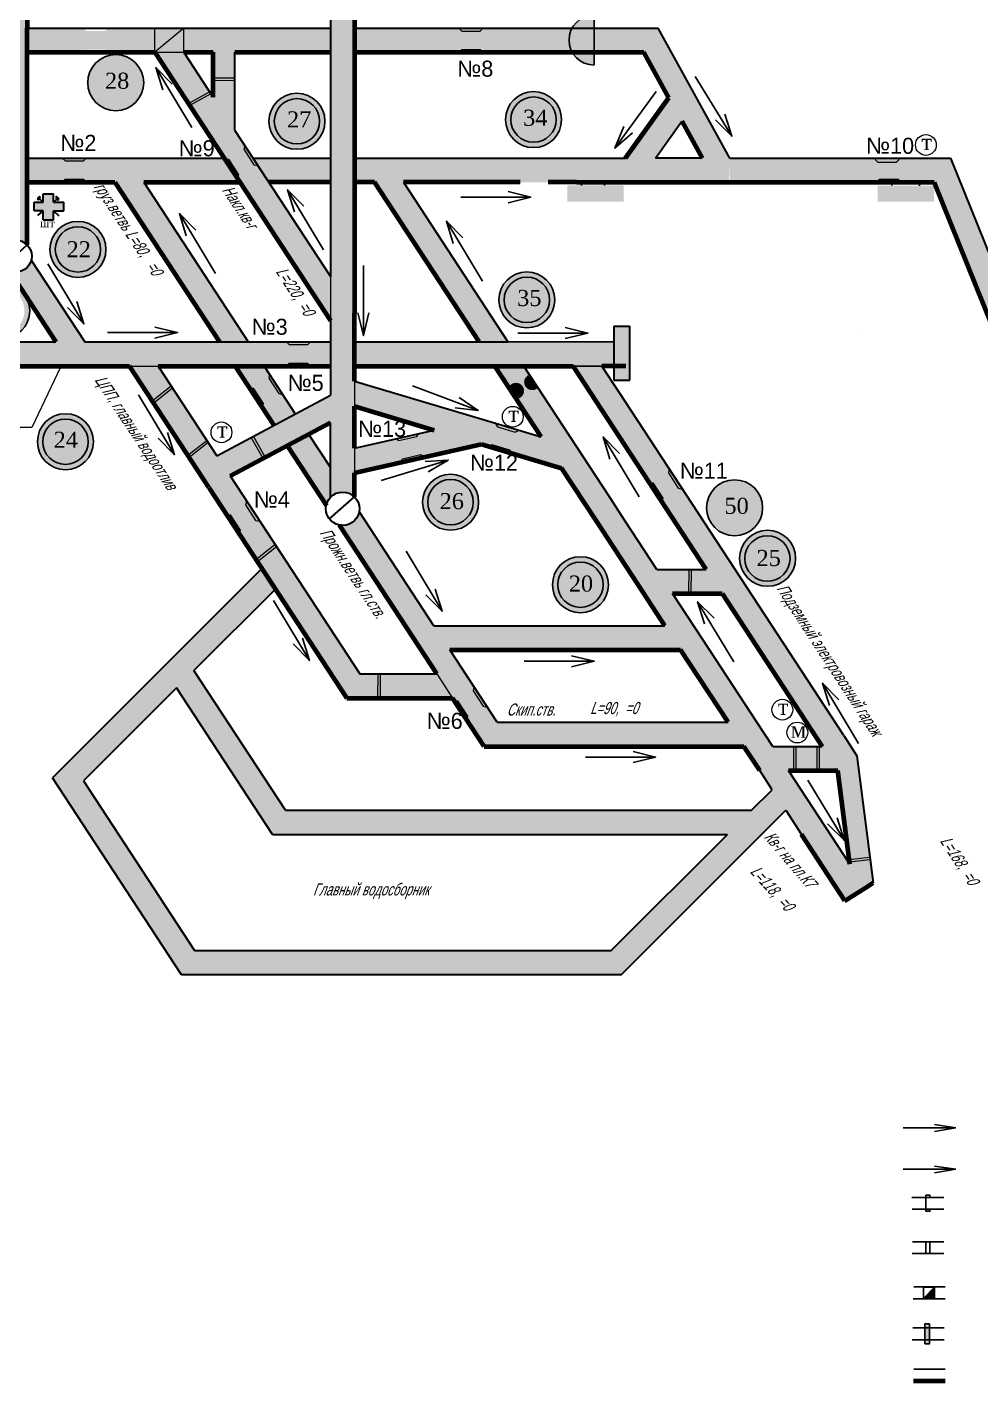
# Model space of a CAD drawing. Extents: x -416 to 179, y -69 to 259.
# Drawn here: x -323.2 to -204.7, y -61.6 to 106.6 of the extents above; entities that cross this region are included whole.
import ezdxf

# ---------------------------------------------------------------- set-up
doc = ezdxf.new("R2010")
doc.units = 0
doc.header["$MEASUREMENT"] = 0
for name, color, linetype in [('0 VIEW0', 7, 'Continuous'), ('Вент. шлюзы', 7, 'Continuous'), ('Замерные станции', 7, 'Continuous'), ('Направление струи', 7, 'Continuous'), ('Позиции краска', 7, 'Continuous'), ('Позиции ПЛА', 7, 'Continuous'), ('Сланцевые заслоны', 7, 'Continuous'), ('Условные обозначения', 7, 'Continuous')]:
    doc.layers.add(name, color=color, linetype=linetype)
doc.styles.add('ESKD', font='Eskdwin')
doc.styles.add('K5_TEXTSTYLE', font='win_eskd.shx', dxfattribs={"width": 0.7, "oblique": 15, "bigfont": 'b_eskd.shx'})

# ---------------------------------------------------------------- blocks, each defined once
blk = doc.blocks.new('заслон')
at = {"layer": 'Сланцевые заслоны'}
blk.add_hatch(color=256, dxfattribs=at).paths.add_polyline_path([(-1.5, 0), (2.71, 0, 1)])
blk.add_line((-1.5, 0), (2.71, 0), dxfattribs=at)
blk.add_arc((0.6, 0), 2.11, 0, 180, dxfattribs=at)
blk = doc.blocks.new('прямоугольник')
blk.add_lwpolyline([(-0.63, 0), (-0.63, -0.59), (1.83, -0.59), (1.83, 0)], close=True)

msp = doc.modelspace()

# ---------------------------------------------------------------- hatches: boundary and pattern name
at = {"layer": '0 VIEW0', "lineweight": 30}
h = msp.add_hatch(color=256, dxfattribs=at)
h.paths.add_polyline_path([(-319.32, 85.09), (-319.2, 85.2), (-319.53, 85.53), (-319.66, 85.42), (-319.48, 85.24)])
h.paths.add_polyline_path([(-321.54, 85.43), (-321.64, 85.52), (-321.94, 85.22), (-321.84, 85.13), (-321.7, 85.27)])
at = {"layer": 'Вент. шлюзы', "linetype": 'Continuous', "lineweight": 0}
h = msp.add_hatch(color=4, dxfattribs=at)
h.paths.add_polyline_path([(-292.35, 36.75), (-294.03, 39.32), (-320.04, 13.31), (-304.01, -11.17), (-249.37, -11.17), (-228.94, 9.26), (-230.62, 11.82), (-233.18, 9.26), (-291.09, 9.26), (-302.47, 26.64)])
h.paths.add_polyline_path([(-304.63, 24.47), (-292.71, 6.26), (-236.18, 6.26), (-250.61, -8.17), (-302.39, -8.17), (-316.19, 12.92)], flags=16)
h.paths.add_polyline_path([(-304.35, -1.84), (-249.05, -2.44), (-247.27, 2.46), (-302.57, 3.06)], flags=8)
h = msp.add_hatch(color=5, dxfattribs=at)
h.paths.add_polyline_path([(-302.47, 26.64), (-292.35, 36.75), (-294.03, 39.32), (-320.04, 13.31), (-304.01, -11.17), (-249.37, -11.17), (-228.94, 9.26), (-230.62, 11.82), (-233.18, 9.26), (-291.09, 9.26)])
h.paths.add_polyline_path([(-304.63, 24.47), (-292.71, 6.26), (-236.18, 6.26), (-250.61, -8.17), (-302.39, -8.17), (-316.19, 12.92)], flags=16)
h.paths.add_polyline_path([(-304.35, -1.84), (-249.05, -2.44), (-247.27, 2.46), (-302.57, 3.06)], flags=8)
h = msp.add_hatch(color=150, dxfattribs=at)
h.paths.add_polyline_path([(-292.35, 36.75), (-294.03, 39.32), (-320.04, 13.31), (-304.01, -11.17), (-249.37, -11.17), (-228.94, 9.26), (-230.62, 11.82), (-233.18, 9.26), (-291.09, 9.26), (-302.47, 26.64)])
h.paths.add_polyline_path([(-304.63, 24.47), (-292.71, 6.26), (-236.18, 6.26), (-250.61, -8.17), (-302.39, -8.17), (-316.19, 12.92)], flags=16)
h.paths.add_polyline_path([(-304.35, -1.84), (-249.05, -2.44), (-247.27, 2.46), (-302.57, 3.06)], flags=8)
at = {"layer": 'Замерные станции', "linetype": 'Continuous', "lineweight": 0}
for color, points in [(2, [(-299.62, 106.44), (-313.16, 106.44), (-313.5, 106.09), (-315.8, 106.09), (-316.16, 106.44), (-323.2, 106.44), (-323.2, 103.44), (-316.16, 103.44), (-315.8, 103.79), (-313.51, 103.79), (-313.16, 103.44), (-307.32, 103.44), (-303.73, 103.44), (-299.55, 103.44)]), (256, [(-303.73, 106.44), (-307.32, 103.44), (-303.73, 103.44)]), (7, [(-303.73, 106.44), (-307.32, 103.44), (-303.73, 103.44)]), (4, [(-285.51, 106.44), (-300.11, 106.44), (-300.08, 103.44), (-289.79, 103.44), (-285.51, 103.44)]), (4, [(-255.49, 106.44), (-282.51, 106.44), (-282.51, 103.44), (-255.45, 103.44, -0.257565)]), (4, [(-244.79, 106.44), (-252.75, 106.44), (-252.75, 103.44), (-246.56, 103.44), (-243.44, 97.78), (-248.83, 90.3), (-245.13, 90.3), (-241.83, 94.88), (-239.31, 90.3), (-235.88, 90.3)]), (150, [(-312.29, 90.3), (-315.84, 90.3), (-316.18, 89.96), (-318.48, 89.96), (-318.84, 90.3), (-323.2, 90.3), (-323.2, 87.3), (-318.84, 87.3), (-318.48, 87.66), (-316.19, 87.66), (-315.84, 87.3), (-312.29, 87.3)]), (150, [(-315.84, 90.3), (-318.84, 90.3), (-318.48, 89.96), (-316.18, 89.96)]), (30, [(-298.72, 90.3), (-312.29, 90.3), (-312.29, 87.3), (-308.71, 87.3), (-296.76, 87.3)]), (30, [(-229.61, 90.3), (-235.88, 90.3), (-239.31, 90.3), (-245.13, 90.3), (-248.83, 90.3), (-253.3, 90.3), (-278.4, 90.3), (-282.51, 90.3), (-282.51, 87.3), (-280.02, 87.3), (-276.44, 87.3), (-254.93, 87.3), (-251.34, 87.3), (-235.99, 87.3), (-235.88, 90.3)]), (150, [(-316.19, 87.66), (-318.48, 87.66), (-318.84, 87.3), (-315.84, 87.3)]), (1, [(-318.65, 84.84), (-319.92, 84.84), (-319.92, 85.87), (-321.2, 85.87), (-321.2, 84.84), (-322.31, 84.84), (-322.31, 83.75), (-321.2, 83.75), (-321.2, 82.61), (-319.92, 82.61), (-319.92, 83.75), (-318.65, 83.75)]), (30, [(-234.03, 40.54, 1), (-228.39, 40.54, 1)])]:
    msp.add_hatch(color=color, dxfattribs=at).paths.add_polyline_path(points)
h = msp.add_hatch(color=6, dxfattribs=at)
edge = h.paths.add_edge_path()
edge.add_line((-208.45, 90.3), (-235.88, 90.3))
edge.add_line((-235.88, 90.3), (-235.91, 87.3))
edge.add_line((-235.91, 87.3), (-235.91, 87.32))
edge.add_line((-235.91, 87.32), (-210.47, 87.3))
edge.add_line((-210.47, 87.3), (-210.47, 87.3))
edge.add_line((-210.47, 87.3), (-199.93, 61.07))
edge.add_line((-199.93, 61.07), (-198.47, 57.42))
edge.add_arc((-196.04, 55.48), 3.11, 83.6681, 141.4408, ccw=False)
edge.add_line((-195.69, 58.57), (-196.7, 61.07))
edge.add_line((-196.7, 61.07), (-208.45, 90.3))
at = {"layer": 'Замерные станции', "linetype": 'Continuous'}
for color, points in [(6, [(-322.69, 77.62, -0.456097), (-325.39, 76.27), (-319.62, 67.46), (-316.04, 67.46)]), (6, [(-310.49, 67.46), (-316.04, 67.46), (-319.62, 67.46), (-327.99, 67.46), (-331.58, 67.46), (-332.77, 67.46), (-332.77, 64.46), (-329.61, 64.46), (-310.49, 64.46)]), (180, [(-285.51, 67.46), (-287.98, 67.46), (-288.33, 67.12), (-290.62, 67.12), (-290.98, 67.46), (-299.31, 67.46), (-310.49, 67.46), (-310.49, 64.46), (-306.9, 64.46), (-290.98, 64.46), (-290.63, 64.81), (-288.34, 64.81), (-287.98, 64.46), (-285.51, 64.46)]), (180, [(-287.98, 67.46), (-290.98, 67.46), (-290.62, 67.12), (-288.33, 67.12)]), (180, [(-250.3, 67.46), (-282.51, 67.46), (-282.51, 64.46), (-250.3, 64.46)]), (180, [(-288.34, 64.81), (-290.63, 64.81), (-290.98, 64.46), (-287.98, 64.46)]), (2, [(-262.31, 63.36), (-262.94, 64.46), (-265.07, 64.46), (-263.35, 61.83, -0.323019), (-262.31, 62.37)]), (2, [(-261.49, 64.46), (-262.94, 64.46), (-262.31, 63.36), (-261.32, 62.94, -0.181798), (-260.79, 63.4)]), (2, [(-262.45, 62.38, 0.284708), (-263.35, 61.83), (-263.06, 61.38), (-262.45, 61.38)]), (2, [(-262.45, 62.38), (-262.45, 61.38), (-261.45, 61.38, 0.414214)]), (2, [(-260.44, 62.86), (-260.79, 63.4, 0.311371), (-261.44, 62.47), (-260.44, 62.47)]), (2, [(-260.44, 62.47), (-261.44, 62.47, 0.414214), (-260.44, 61.47)]), (2, [(-260.44, 62.86), (-260.44, 62.47), (-260.18, 62.47)]), (2, [(-260.18, 62.47), (-260.44, 62.47), (-260.44, 61.47, 0.201606), (-259.72, 61.77)]), (2, [(-262.45, 61.38), (-263.06, 61.38), (-262.45, 60.46)]), (2, [(-261.45, 61.38), (-262.45, 61.38), (-262.45, 60.46), (-262.4, 60.38, 0.399744)]), (2, [(-267.67, 24.61), (-267.77, 24.12), (-266.53, 22.19), (-266.02, 22.08)]), (2, [(-269.71, 22.88), (-270.19, 22.98), (-268.56, 20.49), (-268.47, 20.95)])]:
    msp.add_hatch(color=color, dxfattribs=at).paths.add_polyline_path(points)
at = {"layer": 'Замерные станции', "linetype": 'Continuous', "lineweight": 0}
h = msp.add_hatch(color=30, dxfattribs=at)
h.paths.add_polyline_path([(-249.59, 61.13), (-251.77, 64.46), (-252.34, 64.46), (-255.34, 64.46), (-238.8, 39.2), (-244.95, 39.2), (-242.99, 36.2), (-236.84, 36.2), (-224.4, 17.2), (-230.55, 17.2), (-234.14, 17.2), (-232.17, 14.2), (-230.62, 11.82), (-233.18, 9.26), (-291.09, 9.26), (-302.47, 26.64), (-292.35, 36.75), (-294.03, 39.32), (-320.04, 13.31), (-304.01, -11.17), (-249.37, -11.17), (-228.94, 9.26), (-226.98, 6.26), (-221.57, -1.99), (-219.04, -0.39), (-218.06, 0.23), (-220.08, 16.04), (-221.72, 18.55)])
h.paths.add_polyline_path([(-228.59, 14.2), (-222.44, 14.2), (-220.97, 2.55)], flags=16)
h.paths.add_polyline_path([(-236.18, 6.26), (-250.61, -8.17), (-302.39, -8.17), (-316.19, 12.92), (-304.63, 24.47), (-292.71, 6.26)], flags=16)
h.paths.add_polyline_path([(-304.35, -1.84), (-249.05, -2.44), (-247.27, 2.46), (-302.57, 3.06)], flags=8)
at = {"layer": 'Замерные станции', "linetype": 'Continuous'}
h = msp.add_hatch(color=2, dxfattribs=at)
h.paths.add_polyline_path([(-281.93, 46.39, -0.427068), (-284.4, 44.7), (-272.3, 26.2), (-270.33, 23.2), (-270.19, 22.98), (-269.71, 22.88), (-268.47, 20.95), (-268.56, 20.49), (-266.41, 17.2), (-234.14, 17.2), (-230.55, 17.2), (-232.51, 20.2), (-238.4, 29.2), (-242.99, 36.2), (-244.95, 39.2), (-248.88, 45.2), (-250.84, 48.2), (-259.72, 61.77, -0.671931), (-261.44, 62.47, -0.122632), (-261.32, 62.94), (-262.31, 63.36), (-262.31, 62.37, -0.373698), (-261.45, 61.38, -0.399744), (-262.4, 60.38), (-259.33, 55.68), (-256.78, 51.79), (-252.46, 45.2), (-246.57, 36.2), (-243.95, 32.2), (-272.64, 32.2)])
h.paths.add_polyline_path([(-270.67, 29.2), (-241.99, 29.2), (-236.1, 20.2), (-264.78, 20.2), (-266.02, 22.08), (-266.53, 22.19), (-267.77, 24.12), (-267.67, 24.61)], flags=16)
h.paths.add_polyline_path([(-253.96, 20.65), (-244.52, 20.33), (-243.54, 23.01), (-252.99, 23.33)], flags=8)
h.paths.add_polyline_path([(-263.94, 20.8), (-253.96, 20.55), (-253.2, 22.65), (-263.18, 22.9)], flags=8)
at = {"layer": 'Замерные станции', "linetype": 'Continuous', "lineweight": 0}
h = msp.add_hatch(color=1, dxfattribs=at)
h.paths.add_polyline_path([(-234.66, 40.57, 1), (-227.71, 40.57, 1)])
h.paths.add_polyline_path([(-228.39, 40.54, -1), (-234.03, 40.54, -1)], flags=16)
h.paths.add_polyline_path([(-233.12, 38.47), (-229.17, 38.47), (-229.17, 42.74), (-233.12, 42.74)], flags=8)
at = {"layer": 'Позиции краска', "linetype": 'Continuous', "lineweight": 0}
for color, points in [(33, [(-323.2, 183.09), (-326.2, 183.09), (-326.2, 169.66), (-326.2, 166.43), (-326.2, 106.44), (-326.2, 79.35, -0.452556), (-323.2, 79.52), (-323.2, 106.44)]), (210, [(-282.51, 183.09), (-285.51, 183.09), (-285.51, 75.6), (-285.51, 70.12), (-285.51, 60.86), (-285.51, 57.46), (-285.51, 48.13, -0.427093), (-282.51, 48.2), (-282.51, 51.19), (-282.51, 54.27), (-282.51, 59.46), (-282.51, 62.59), (-282.51, 71.01)]), (3, [(-315.66, 99.67, 1), (-308.7, 99.67, 1)]), (3, [(-297.39, 103.44), (-300.08, 103.44), (-300.09, 97.88), (-303.73, 103.44), (-307.32, 103.44), (-285.51, 70.12), (-285.51, 75.6), (-297.39, 93.74)]), (3, [(-292.49, 94.87, 1), (-286.84, 94.87, 1)]), (30, [(-263.1, 95.08, 1), (-257.45, 95.08, 1)]), (30, [(-285.51, 90.3), (-295.13, 90.3), (-293.17, 87.3), (-285.51, 87.3)]), (30, [(-254.93, 90.3), (-278.4, 90.3), (-282.51, 90.3), (-282.51, 87.3), (-280.02, 87.3), (-276.44, 87.3), (-254.93, 87.3)]), (140, [(-308.71, 87.3), (-312.29, 87.3), (-299.31, 67.46), (-295.72, 67.46)]), (2, [(-276.44, 87.3), (-280.02, 87.3), (-267.04, 67.46), (-263.45, 67.46)]), (3, [(-249.08, 86.9), (-256.08, 86.9), (-256.08, 84.9), (-249.08, 84.9)]), (42, [(-210.5, 86.88), (-217.5, 86.88), (-217.5, 84.88), (-210.5, 84.88)]), (140, [(-319.71, 78.95, 1), (-314.06, 78.95, 1)]), (180, [(-263.92, 72.68, 1), (-258.27, 72.68, 1)]), (3, [(-248.3, 69.42), (-250.3, 69.42), (-250.3, 62.7), (-248.3, 62.7)]), (30, [(-297.97, 50.8), (-285.51, 57.46), (-285.51, 60.86), (-299.61, 53.32), (-306.9, 64.46), (-310.49, 64.46), (-300.62, 49.39), (-283.48, 23.2), (-270.33, 23.2), (-272.3, 26.2), (-281.86, 26.2)]), (140, [(-293.76, 64.46), (-297.34, 64.46), (-292.53, 57.11), (-289.87, 58.53)]), (3, [(-266.64, 57.86), (-282.51, 62.59), (-282.51, 59.46), (-272.61, 56.51), (-282.51, 54.27), (-282.51, 51.19), (-266.74, 54.76), (-256.78, 51.79), (-259.33, 55.68)]), (30, [(-315.6, 55.06, 1), (-321.25, 55.06, 1)]), (140, [(-285.51, 51.86), (-288.22, 56.01), (-290.88, 54.59), (-286.01, 47.15, -0.135236), (-285.51, 48.13)]), (3, [(-267.75, 47.54, 1), (-273.4, 47.54, 1)]), (30, [(-238.76, 46.85, 1), (-231.81, 46.85, 1)]), (2, [(-257.27, 37.29, 1), (-251.62, 37.29, 1)])]:
    msp.add_hatch(color=color, dxfattribs=at).paths.add_polyline_path(points)
h = msp.add_hatch(color=1, dxfattribs=at)
h.paths.add_polyline_path([(-293.14, 94.87, 1), (-286.19, 94.87, 1)])
h.paths.add_polyline_path([(-286.84, 94.87, -1), (-292.49, 94.87, -1)], flags=16)
h.paths.add_polyline_path([(-291.05, 92.97), (-287.09, 92.97), (-287.09, 97.25), (-291.05, 97.25)], flags=8)
h = msp.add_hatch(color=1, dxfattribs=at)
h.paths.add_polyline_path([(-263.75, 95.08, 1), (-256.8, 95.08, 1)])
h.paths.add_polyline_path([(-257.45, 95.08, -1), (-263.1, 95.08, -1)], flags=16)
h.paths.add_polyline_path([(-261.71, 93.18), (-257.76, 93.18), (-257.76, 97.45), (-261.71, 97.45)], flags=8)
h = msp.add_hatch(color=1, dxfattribs=at)
h.paths.add_polyline_path([(-320.36, 78.95, 1), (-313.41, 78.95, 1)])
h.paths.add_polyline_path([(-314.06, 78.95, -1), (-319.71, 78.95, -1)], flags=16)
h.paths.add_polyline_path([(-318.26, 77.05), (-314.31, 77.05), (-314.31, 81.32), (-318.26, 81.32)], flags=8)
h = msp.add_hatch(color=1, dxfattribs=at)
h.paths.add_polyline_path([(-264.57, 72.68, 1), (-257.62, 72.68, 1)])
h.paths.add_polyline_path([(-258.27, 72.68, -1), (-263.92, 72.68, -1)], flags=16)
h.paths.add_polyline_path([(-262.53, 70.78), (-258.58, 70.78), (-258.58, 75.05), (-262.53, 75.05)], flags=8)
h = msp.add_hatch(color=1, dxfattribs=at)
h.paths.add_polyline_path([(-329.82, 71.33, 1), (-322.86, 71.33, 1)])
h.paths.add_polyline_path([(-323.52, 71.33, -1), (-329.16, 71.33, -1)], flags=16)
h.paths.add_polyline_path([(-327.78, 69.43), (-323.82, 69.43), (-323.82, 73.7), (-327.78, 73.7)], flags=8)
h = msp.add_hatch(color=1, dxfattribs=at)
h.paths.add_polyline_path([(-314.95, 55.06, 1), (-321.9, 55.06, 1)])
h.paths.add_polyline_path([(-321.25, 55.06, -1), (-315.6, 55.06, -1)], flags=16)
h.paths.add_polyline_path([(-319.81, 53.16), (-315.85, 53.16), (-315.85, 57.43), (-319.81, 57.43)], flags=8)
h = msp.add_hatch(color=1, dxfattribs=at)
h.paths.add_polyline_path([(-274.05, 47.54, 1), (-267.1, 47.54, 1)])
h.paths.add_polyline_path([(-267.75, 47.54, -1), (-273.4, 47.54, -1)], flags=16)
h.paths.add_polyline_path([(-271.96, 45.64), (-268, 45.64), (-268, 49.91), (-271.96, 49.91)], flags=8)
h = msp.add_hatch(color=1, dxfattribs=at)
h.paths.add_polyline_path([(-257.92, 37.29, 1), (-250.97, 37.29, 1)])
h.paths.add_polyline_path([(-251.62, 37.29, -1), (-257.27, 37.29, -1)], flags=16)
h.paths.add_polyline_path([(-255.82, 35.39), (-251.87, 35.39), (-251.87, 39.66), (-255.82, 39.66)], flags=8)
at = {"layer": 'Условные обозначения'}
for color, points in [(256, [(-210.44, -51.38), (-210.44, -50.01), (-211.81, -51.38)]), (112, [(-211.05, -54.57), (-211.64, -54.57), (-211.64, -57.03), (-211.05, -57.03)])]:
    msp.add_hatch(color=color, dxfattribs=at).paths.add_polyline_path(points)

# ---------------------------------------------------------------- linework, layer by layer
at = {"linetype": 'Continuous', "lineweight": 0}
for p, q in [((-319.04, 64.31), (-322.61, 56.83)), ((-322.61, 56.83), (-353.91, 56.83))]:
    msp.add_line(p, q, dxfattribs=at)
at = {"layer": '0 VIEW0', "color": 1, "lineweight": 80}
for p, q in [((-323.2, 183.09), (-323.2, 106.44)), ((-282.51, 183.09), (-282.51, 71.01)), ((-323.2, 79.52), (-323.2, 106.44)), ((-323.2, 103.44), (-307.32, 103.44)), ((-307.32, 103.44), (-285.51, 70.12)), ((-303.73, 103.44), (-300.08, 103.44)), ((-297.39, 103.44), (-285.51, 103.44)), ((-282.51, 103.44), (-246.56, 103.44)), ((-243.44, 97.78), (-246.56, 103.44)), ((-248.83, 90.3), (-243.44, 97.78)), ((-241.83, 94.88), (-239.31, 90.3)), ((-323.2, 87.3), (-312.29, 87.3)), ((-312.29, 87.3), (-299.31, 67.46)), ((-308.71, 87.3), (-296.76, 87.3)), ((-285.51, 87.3), (-293.17, 87.3)), ((-280.02, 87.3), (-282.51, 87.3)), ((-267.04, 67.46), (-280.02, 87.3)), ((-261.93, 87.3), (-276.44, 87.3)), ((-251.34, 87.3), (-229.61, 87.3)), ((-229.61, 87.3), (-210.47, 87.3)), ((-210.47, 87.3), (-199.93, 61.07)), ((-325.39, 76.27), (-319.62, 67.46)), ((-282.51, 62.59), (-282.51, 71.01)), ((-332.77, 64.46), (-310.49, 64.46)), ((-300.62, 49.39), (-310.49, 64.46)), ((-306.9, 64.46), (-285.51, 64.46)), ((-297.34, 64.46), (-292.53, 57.11)), ((-282.51, 64.46), (-261.49, 64.46)), ((-259.33, 55.68), (-265.07, 64.46)), ((-261.49, 64.46), (-255.34, 64.46)), ((-238.8, 39.2), (-255.34, 64.46)), ((-282.51, 54.27), (-282.51, 59.46)), ((-282.51, 59.46), (-272.61, 56.51)), ((-297.97, 50.8), (-285.51, 57.46)), ((-290.88, 54.59), (-286.01, 47.15)), ((-282.51, 51.19), (-266.74, 54.76)), ((-266.74, 54.76), (-256.78, 51.79)), ((-282.51, 48.2), (-282.51, 51.19)), ((-252.46, 45.2), (-256.78, 51.79)), ((-300.62, 49.39), (-283.48, 23.2)), ((-272.3, 26.2), (-284.4, 44.7)), ((-246.57, 36.2), (-252.46, 45.2)), ((-243.95, 32.2), (-246.57, 36.2)), ((-242.99, 36.2), (-236.84, 36.2)), ((-270.67, 29.2), (-241.99, 29.2)), ((-236.1, 20.2), (-241.99, 29.2)), ((-283.48, 23.2), (-270.33, 23.2)), ((-266.41, 17.2), (-270.33, 23.2)), ((-266.41, 17.2), (-234.14, 17.2)), ((-232.17, 14.2), (-234.14, 17.2)), ((-228.59, 14.2), (-222.44, 14.2)), ((-220.97, 2.55), (-222.44, 14.2)), ((-221.57, -1.99), (-226.98, 6.26)), ((-221.57, -1.99), (-219.04, -0.39))]:
    msp.add_line(p, q, dxfattribs=at)
at = {"layer": '0 VIEW0', "lineweight": 30}
for p, q in [((-285.51, 183.09), (-285.51, 75.6)), ((-323.2, 106.44), (-285.51, 106.44)), ((-282.51, 106.44), (-244.79, 106.44)), ((-235.88, 90.3), (-244.79, 106.44)), ((-300.09, 97.88), (-303.73, 103.44)), ((-297.39, 93.74), (-297.39, 103.44)), ((-245.13, 90.3), (-241.83, 94.88)), ((-297.39, 93.74), (-285.51, 75.6)), ((-323.2, 90.3), (-298.72, 90.3)), ((-295.13, 90.3), (-285.51, 90.3)), ((-282.51, 90.3), (-278.4, 90.3)), ((-278.4, 90.3), (-253.3, 90.3)), ((-253.3, 90.3), (-248.83, 90.3)), ((-239.31, 90.3), (-245.13, 90.3)), ((-235.88, 90.3), (-229.61, 90.3)), ((-229.61, 90.3), (-219.81, 90.3)), ((-219.81, 90.3), (-208.45, 90.3)), ((-208.45, 90.3), (-196.7, 61.07)), ((-321.2, 84.84), (-321.2, 85.87)), ((-321.2, 85.87), (-319.92, 85.87)), ((-319.92, 84.84), (-319.92, 85.87)), ((-308.71, 87.3), (-295.72, 67.46)), ((-276.44, 87.3), (-263.45, 67.46)), ((-322.31, 83.75), (-322.31, 84.84)), ((-322.31, 84.84), (-321.2, 84.84)), ((-321.64, 85.52), (-321.94, 85.22)), ((-321.94, 85.22), (-321.84, 85.13)), ((-321.84, 85.13), (-321.54, 85.43)), ((-321.2, 84.84), (-321.7, 85.27)), ((-321.54, 85.43), (-321.64, 85.52)), ((-319.92, 84.84), (-319.48, 85.24)), ((-319.92, 84.84), (-318.65, 84.84)), ((-319.53, 85.53), (-319.66, 85.42)), ((-319.66, 85.42), (-319.48, 85.24)), ((-319.2, 85.2), (-319.53, 85.53)), ((-319.48, 85.24), (-319.32, 85.09)), ((-319.32, 85.09), (-319.2, 85.2)), ((-318.65, 83.75), (-318.65, 84.84)), ((-321.2, 83.75), (-322.31, 83.75)), ((-321.88, 83.16), (-321.2, 83.75)), ((-321.2, 82.61), (-321.2, 83.75)), ((-321.2, 82.61), (-319.92, 82.61)), ((-319.92, 82.61), (-319.92, 83.75)), ((-319.92, 83.75), (-318.65, 83.75)), ((-319.92, 83.75), (-319.24, 83.13)), ((-326.14, 76.81), (-323.2, 79.52)), ((-322.69, 77.62), (-316.04, 67.46)), ((-285.51, 70.12), (-285.51, 60.86)), ((-250.3, 69.42), (-250.3, 62.7)), ((-250.3, 69.42), (-248.3, 69.42)), ((-248.3, 62.7), (-248.3, 69.42)), ((-327.99, 67.46), (-319.62, 67.46)), ((-327.99, 67.46), (-319.62, 67.46)), ((-316.04, 67.46), (-299.31, 67.46)), ((-299.31, 67.46), (-285.51, 67.46)), ((-282.51, 67.46), (-263.45, 67.46)), ((-329.61, 64.46), (-314.08, 64.46)), ((-329.61, 64.46), (-310.49, 64.46)), ((-306.9, 64.46), (-297.34, 64.46)), ((-306.9, 64.46), (-299.61, 53.32)), ((-293.76, 64.46), (-289.87, 58.53)), ((-250.84, 48.2), (-261.49, 64.46)), ((-282.51, 62.59), (-266.64, 57.86)), ((-250.3, 62.7), (-248.3, 62.7)), ((-299.61, 53.32), (-285.51, 60.86)), ((-285.51, 48.13), (-285.51, 57.46)), ((-266.64, 57.86), (-259.33, 55.68)), ((-288.22, 56.01), (-285.51, 51.86)), ((-282.51, 54.27), (-272.61, 56.51)), ((-297.97, 50.8), (-281.86, 26.2)), ((-285.64, 45.48), (-282.51, 48.2)), ((-248.88, 45.2), (-250.84, 48.2)), ((-272.64, 32.2), (-281.93, 46.39)), ((-244.95, 39.2), (-248.88, 45.2)), ((-294.03, 39.32), (-320.04, 13.31)), ((-244.95, 39.2), (-238.8, 39.2)), ((-292.35, 36.75), (-302.47, 26.64)), ((-238.4, 29.2), (-242.99, 36.2)), ((-272.64, 32.2), (-243.95, 32.2)), ((-264.78, 20.2), (-270.67, 29.2)), ((-232.51, 20.2), (-238.4, 29.2)), ((-291.09, 9.26), (-302.47, 26.64)), ((-281.86, 26.2), (-272.3, 26.2)), ((-304.63, 24.47), (-316.19, 12.92)), ((-292.71, 6.26), (-304.63, 24.47)), ((-264.78, 20.2), (-236.1, 20.2)), ((-230.55, 17.2), (-232.51, 20.2)), ((-230.55, 17.2), (-224.4, 17.2)), ((-230.62, 11.82), (-232.17, 14.2)), ((-220.97, 2.55), (-228.59, 14.2)), ((-304.01, -11.17), (-320.04, 13.31)), ((-316.19, 12.92), (-302.39, -8.17)), ((-233.18, 9.26), (-230.62, 11.82)), ((-291.09, 9.26), (-233.18, 9.26)), ((-249.37, -11.17), (-228.94, 9.26)), ((-228.94, 9.26), (-226.98, 6.26)), ((-292.71, 6.26), (-236.18, 6.26)), ((-250.61, -8.17), (-236.18, 6.26)), ((-302.39, -8.17), (-250.61, -8.17)), ((-249.37, -11.17), (-304.01, -11.17))]:
    msp.add_line(p, q, dxfattribs=at)
for centre, radius in [((-324.62, 78.12), 2), ((-283.98, 46.73), 2.08)]:
    msp.add_circle(centre, radius, dxfattribs=at)
at = {"layer": 'Замерные станции', "linetype": 'Continuous', "lineweight": 0}
for p, q in [((-307.32, 103.44), (-307.32, 106.44)), ((-303.73, 106.44), (-307.32, 103.44)), ((-303.73, 103.44), (-303.73, 106.44)), ((-269.55, 106.44), (-269.19, 106.09)), ((-269.19, 106.09), (-266.89, 106.09)), ((-266.89, 106.09), (-266.55, 106.44)), ((-307.32, 103.44), (-303.73, 103.44)), ((-269.55, 103.44), (-269.19, 103.79)), ((-269.19, 103.79), (-266.9, 103.79)), ((-266.9, 103.79), (-266.55, 103.44)), ((-296.16, 91.89), (-296.26, 91.4)), ((-296.26, 91.4), (-295.01, 89.47)), ((-318.84, 90.3), (-318.48, 89.96)), ((-318.48, 89.96), (-316.18, 89.96)), ((-316.18, 89.96), (-315.84, 90.3)), ((-298.68, 90.26), (-298.19, 90.16)), ((-298.19, 90.16), (-296.95, 88.23)), ((-295.01, 89.47), (-294.54, 89.37)), ((-217.83, 90.13), (-217.47, 89.79)), ((-217.47, 89.79), (-215.18, 89.79)), ((-215.18, 89.79), (-214.83, 90.13)), ((-318.84, 87.3), (-318.48, 87.66)), ((-318.48, 87.66), (-316.19, 87.66)), ((-316.19, 87.66), (-315.84, 87.3)), ((-296.95, 88.23), (-297.06, 87.74)), ((-217.63, 87.33), (-217.28, 87.68)), ((-217.28, 87.68), (-214.98, 87.68)), ((-214.98, 87.68), (-214.63, 87.33)), ((-219.79, 87.13), (-219.79, 87.13)), ((-290.98, 67.46), (-290.62, 67.12)), ((-288.33, 67.12), (-287.98, 67.46)), ((-263.45, 67.46), (-250.3, 67.46)), ((-219.81, 68.44), (-219.81, 68.44)), ((-290.62, 67.12), (-288.33, 67.12)), ((-290.98, 64.46), (-290.63, 64.81)), ((-290.63, 64.81), (-288.34, 64.81)), ((-288.34, 64.81), (-287.98, 64.46)), ((-285.51, 64.46), (-285.51, 64.46)), ((-293.07, 63.45), (-293.16, 62.96)), ((-293.16, 62.96), (-291.92, 61.03)), ((-295.59, 61.82), (-295.1, 61.72)), ((-295.1, 61.72), (-293.86, 59.79)), ((-291.92, 61.03), (-291.44, 60.93)), ((-293.86, 59.79), (-293.96, 59.3)), ((-265.01, 57.33), (-264.76, 56.9)), ((-277.02, 55.2), (-274.78, 55.7)), ((-274.78, 55.7), (-274.52, 56.11)), ((-264.76, 56.9), (-262.57, 56.23)), ((-262.57, 56.23), (-262.14, 56.47)), ((-277.45, 55.46), (-277.02, 55.2)), ((-265.88, 54.46), (-265.44, 54.7)), ((-265.44, 54.7), (-263.24, 54.03)), ((-263.24, 54.03), (-263, 53.59)), ((-276.8, 52.53), (-276.53, 52.95)), ((-276.53, 52.95), (-274.29, 53.45)), ((-274.29, 53.45), (-273.87, 53.18)), ((-243.42, 51.71), (-243.52, 51.21)), ((-243.52, 51.21), (-242.28, 49.29)), ((-300.62, 49.39), (-300.62, 49.39)), ((-245.95, 50.08), (-245.46, 49.97)), ((-245.46, 49.97), (-244.22, 48.05)), ((-242.28, 49.29), (-241.8, 49.18)), ((-295.95, 47.71), (-296.04, 47.22)), ((-296.04, 47.22), (-294.8, 45.29)), ((-244.22, 48.05), (-244.32, 47.56)), ((-298.47, 46.08), (-297.98, 45.98)), ((-297.98, 45.98), (-296.74, 44.05)), ((-296.74, 44.05), (-296.85, 43.56)), ((-294.8, 45.29), (-294.32, 45.18)), ((-267.68, 24.61), (-267.77, 24.12)), ((-267.77, 24.12), (-266.53, 22.19)), ((-270.2, 22.98), (-269.71, 22.88)), ((-269.71, 22.88), (-268.47, 20.95)), ((-266.53, 22.19), (-266.05, 22.09)), ((-268.47, 20.95), (-268.57, 20.46)), ((-228.59, 14.2), (-227.94, 14.2)), ((-227.94, 14.2), (-227.94, 14.2)), ((-227.94, 14.2), (-227.64, 14.2))]:
    msp.add_line(p, q, dxfattribs=at)
at = {"layer": 'Замерные станции', "color": 1, "linetype": 'Continuous', "lineweight": 80}
for p, q in [((-300.09, 97.88), (-300.08, 103.44)), ((-254.93, 87.3), (-258.46, 87.3)), ((-248.82, 64.46), (-251.77, 64.46)), ((-236.84, 36.2), (-224.4, 17.2)), ((-219.04, -0.39), (-218.06, 0.23))]:
    msp.add_line(p, q, dxfattribs=at)
at = {"layer": 'Замерные станции', "color": 1, "linetype": 'Continuous', "lineweight": 0}
for p, q in [((-297.39, 100.21), (-300.09, 100.22)), ((-297.39, 99.91), (-300.09, 99.93)), ((-303.15, 97.09), (-300.53, 98.55)), ((-303.01, 96.83), (-300.39, 98.29)), ((-307.65, 60.13), (-305.3, 61.99)), ((-307.47, 59.89), (-305.11, 61.75)), ((-293.87, 52.99), (-295.34, 55.6)), ((-293.61, 53.13), (-295.08, 55.75)), ((-303.23, 53.37), (-300.88, 55.23)), ((-303.04, 53.14), (-300.69, 55)), ((-294.76, 40.43), (-292.4, 42.29)), ((-294.57, 40.19), (-292.22, 42.05)), ((-240.98, 36.21), (-240.93, 39.21)), ((-240.68, 36.21), (-240.63, 39.21)), ((-279.61, 26.21), (-279.64, 23.21)), ((-279.31, 26.2), (-279.34, 23.2)), ((-227.94, 14.2), (-227.94, 17.2)), ((-227.64, 14.2), (-227.64, 17.2)), ((-225.02, 14.2), (-225.02, 17.2)), ((-224.72, 14.2), (-224.72, 17.2)), ((-221.04, 3.15), (-218.47, 3.43)), ((-221, 2.85), (-218.43, 3.13))]:
    msp.add_line(p, q, dxfattribs=at)
at = {"layer": 'Замерные станции', "linetype": 'Continuous'}
for p, q in [((-254.3, 87.3), (-254.3, 86.89)), ((-251.45, 87.28), (-251.45, 86.91)), ((-215.75, 87.3), (-215.75, 86.88)), ((-212.33, 87.33), (-212.33, 86.87)), ((-282.51, 64.46), (-282.51, 67.46)), ((-282.51, 64.46), (-282.51, 67.46)), ((-250.3, 67.46), (-282.51, 67.46)), ((-282.51, 67.46), (-282.51, 64.46)), ((-267.04, 67.46), (-263.45, 67.46)), ((-250.3, 64.46), (-250.3, 67.46)), ((-250.3, 64.46), (-250.3, 67.46)), ((-282.51, 64.46), (-250.3, 64.46)), ((-265.07, 64.46), (-261.49, 64.46)), ((-255.34, 64.46), (-251.77, 64.46)), ((-281.93, 46.39), (-281.93, 46.39))]:
    msp.add_line(p, q, dxfattribs=at)
at = {"layer": 'Замерные станции', "linetype": 'Continuous', "lineweight": 30}
for p, q in [((-249.59, 61.13), (-251.77, 64.46)), ((-221.72, 18.55), (-249.59, 61.13)), ((-221.72, 18.55), (-220.08, 16.04)), ((-220.08, 16.04), (-218.06, 0.23))]:
    msp.add_line(p, q, dxfattribs=at)
at = {"layer": 'Замерные станции', "linetype": 'Continuous', "lineweight": 0}
for centre in [(-211.52, 91.93), (-262.85, 58.16), (-299.05, 56.22), (-229.35, 21.76), (-227.49, 18.92)]:
    msp.add_circle(centre, 1.29, dxfattribs=at)
at = {"layer": 'Направление струи', "color": 1}
for points in [[(-302.72, 94.08), (-307.2, 101.54)], [(-306.34, 98.78), (-307.2, 101.54), (-305.17, 99.48)], [(-240.18, 100.43), (-235.62, 93.02)], [(-245.03, 98.58), (-250.18, 91.55)], [(-247.97, 93.42), (-250.18, 91.55), (-249.07, 94.22)], [(-236.51, 95.77), (-235.62, 93.02), (-237.67, 95.05)], [(-286.35, 78.91), (-290.83, 86.37)], [(-289.97, 83.61), (-290.83, 86.37), (-288.8, 84.31)], [(-263.42, 86.13), (-260.61, 85.45), (-263.42, 84.76)], [(-269.31, 85.45), (-260.61, 85.45)], [(-299.8, 75.94), (-304.28, 83.4)], [(-303.42, 80.64), (-304.28, 83.4), (-302.25, 81.35)], [(-266.62, 75), (-271.1, 82.46)], [(-270.24, 79.7), (-271.1, 82.46), (-269.07, 80.4)], [(-320.62, 77.16), (-316.13, 69.69)], [(-281.41, 76.96), (-281.41, 68.25)], [(-317, 72.46), (-316.13, 69.69), (-318.17, 71.75)], [(-280.73, 71.06), (-281.41, 68.25), (-282.1, 71.06)], [(-307.31, 69.3), (-304.5, 68.62), (-307.31, 67.94)], [(-256.32, 69.24), (-253.51, 68.55), (-256.32, 67.87)], [(-313.21, 68.62), (-304.5, 68.62)], [(-262.22, 68.55), (-253.51, 68.55)], [(-309.37, 60.9), (-304.89, 53.44)], [(-275.29, 61.99), (-267.15, 58.92)], [(-269.53, 60.55), (-267.15, 58.92), (-270.02, 59.27)], [(-305.75, 56.2), (-304.89, 53.44), (-306.92, 55.49)], [(-247.15, 48.19), (-251.63, 55.65)], [(-250.77, 52.89), (-251.63, 55.65), (-249.6, 53.6)], [(-279.19, 50.25), (-270.87, 52.78)], [(-273.75, 52.62), (-270.87, 52.78), (-273.36, 51.31)], [(-276.11, 41.45), (-271.63, 33.99)], [(-292.59, 35.33), (-288.11, 27.87)], [(-272.49, 36.75), (-271.63, 33.99), (-273.66, 36.05)], [(-235.39, 27.71), (-239.88, 35.18)], [(-239.02, 32.41), (-239.88, 35.18), (-237.84, 33.12)], [(-288.97, 30.63), (-288.11, 27.87), (-290.14, 29.93)], [(-261.43, 27.78), (-252.73, 27.78)], [(-255.54, 28.46), (-252.73, 27.78), (-255.54, 27.09)], [(-219.88, 17.58), (-224.37, 25.04)], [(-223.5, 22.28), (-224.37, 25.04), (-222.33, 22.98)], [(-253.8, 15.88), (-245.1, 15.88)], [(-247.91, 16.56), (-245.1, 15.88), (-247.91, 15.2)], [(-226.18, 13.01), (-221.69, 5.55)], [(-222.56, 8.31), (-221.69, 5.55), (-223.73, 7.6)]]:
    msp.add_lwpolyline(points, dxfattribs=at)
at = {"layer": 'Позиции краска', "color": 1, "linetype": 'Continuous', "lineweight": 80}
msp.add_line((-254.93, 87.3), (-251.34, 87.3), dxfattribs=at)
at = {"layer": 'Позиции краска', "linetype": 'Continuous', "lineweight": 0}
for p, q in [((-285.51, 75.6), (-285.51, 70.12)), ((-310.49, 64.46), (-306.9, 64.46)), ((-282.51, 62.59), (-282.51, 59.46)), ((-282.51, 54.27), (-282.51, 51.19)), ((-272.3, 26.2), (-270.33, 23.2))]:
    msp.add_line(p, q, dxfattribs=at)
at = {"layer": 'Позиции краска'}
for centre in [(-289.67, 94.87), (-260.27, 95.08), (-316.88, 78.95), (-261.1, 72.68), (-318.43, 55.06), (-270.58, 47.54), (-231.21, 40.54), (-254.44, 37.29)]:
    msp.add_circle(centre, 2.82, dxfattribs=at)
at = {"layer": 'Позиции ПЛА'}
for centre in [(-312.18, 99.67), (-289.67, 94.87), (-260.27, 95.08), (-316.88, 78.95), (-261.1, 72.68), (-326.34, 71.33), (-318.43, 55.06), (-270.58, 47.54), (-235.29, 46.85), (-231.19, 40.57), (-254.44, 37.29)]:
    msp.add_circle(centre, 3.48, dxfattribs=at)
at = {"layer": 'Условные обозначения', "color": 1}
for p, q in [((-214.36, -30.19), (-207.79, -30.19)), ((-207.79, -30.19), (-210.44, -29.79)), ((-207.79, -30.19), (-210.44, -30.63)), ((-211.51, -44.35), (-211.51, -45.82)), ((-211.01, -44.35), (-211.01, -45.82))]:
    msp.add_line(p, q, dxfattribs=at)
at = {"layer": 'Условные обозначения', "color": 5}
for p, q in [((-207.79, -35.34), (-210.44, -34.94)), ((-214.36, -35.34), (-207.79, -35.34)), ((-207.79, -35.34), (-210.44, -35.78))]:
    msp.add_line(p, q, dxfattribs=at)
at = {"layer": 'Условные обозначения'}
for p, q in [((-213.28, -38.83), (-209.27, -38.83)), ((-213.22, -40.3), (-209.27, -40.3)), ((-213.17, -44.35), (-209.27, -44.35)), ((-213.22, -45.82), (-209.27, -45.82)), ((-213.03, -49.96), (-209.14, -49.96)), ((-211.81, -51.38), (-210.44, -50.01)), ((-213.09, -51.43), (-209.14, -51.43)), ((-213.16, -55.06), (-209.26, -55.06)), ((-213.21, -56.53), (-209.26, -56.53)), ((-213.02, -60.17), (-209.12, -60.17))]:
    msp.add_line(p, q, dxfattribs=at)
at = {"layer": 'Условные обозначения', "color": 1, "lineweight": 80}
msp.add_line((-213.07, -61.64), (-209.12, -61.64), dxfattribs=at)
at = {"layer": 'Условные обозначения'}
msp.add_lwpolyline([(-211.01, -40.31), (-211.01, -40.56), (-211.51, -40.56), (-211.51, -38.56), (-211.01, -38.56), (-211.01, -38.81)], dxfattribs=at)
msp.add_lwpolyline([(-211.81, -50.01), (-210.44, -50.01), (-210.44, -51.38), (-211.81, -51.38)], close=True, dxfattribs=at)

# ---------------------------------------------------------------- block references
at = {"layer": 'Сланцевые заслоны', "xscale": 1.47478522899189, "yscale": 1.47478522899189, "zscale": 1.47478522899189, "rotation": 90}
msp.add_blockref('заслон', (-252.75, 104.08), dxfattribs=at)
at = {"layer": 'Условные обозначения', "rotation": 270}
msp.add_blockref('прямоугольник', (-211.05, -55.19), dxfattribs=at)

# ---------------------------------------------------------------- texts
at = {"layer": '0 VIEW0', "lineweight": 30, "style": 'K5_TEXTSTYLE', "oblique": 20, "width": 0.7}
for s, rotation, p in [('груз.ветвь L=80,   =0 ', 303.483, (-314.96, 86.73)), ('Накл.кв-г', 303.483, (-299.04, 86.32)), ('L=220,  =0 ', 303, (-292.35, 76.19)), ('ЦПП, главный водоотлив', 303.483, (-314.86, 62.73)), ('Прожн.ветвь гл.ств.', 303.483, (-286.89, 43.74)), ('Подземный электровозный гараж', 303.0478, (-230.14, 36.82)), ('Кв-г на пл.К7', 310.3733, (-231.71, 5.91)), ('L=168,  =0', 303.0478, (-209.82, 5.46)), ('L=118,  =0 ', 312.316, (-233.45, 1.59))]:
    msp.add_text(s, height=1.5, rotation=rotation, dxfattribs=at).set_placement(p)
for s, p in [('Скип.ств.', (-263.61, 21.03)), ('L=90,  =0 ', (-253.25, 21.22)), ('Главный водосборник', (-287.69, -1.32))]:
    msp.add_text(s, height=1.5, dxfattribs=at).set_placement(p)
at = {"layer": 'Замерные станции', "linetype": 'Continuous', "lineweight": 0, "char_height": 2, "attachment_point": 1}
for s, insert in [('{\\fArial|b0|i0|c204|p34;№}8', (-269.76, 102.41)), ('{\\fArial|b0|i0|c204|p34;№}2', (-319.08, 93.19)), ('{\\fArial|b0|i0|c204|p34;№}9', (-304.38, 92.52)), ('{\\fArial|b0|i0|c204|p34;№}10', (-218.96, 92.83)), ('{\\fArial|b0|i0|c204|p34;№}3', (-295.31, 70.34)), ('{\\fArial|b0|i0|c204|p34;№}5', (-290.83, 63.37)), ('{\\fArial|b0|i0|c204|p34;№}13', (-282.08, 57.66)), ('{\\fArial|b0|i0|c204|p34;№}12', (-268.19, 53.45)), ('{\\fArial|b0|i0|c204|p34;№}11', (-242.11, 52.46)), ('{\\fArial|b0|i0|c204|p34;№}4', (-295.04, 48.88)), ('{\\fArial|b0|i0|c204|p34;№}6', (-273.56, 21.38))]:
    msp.add_mtext(s, dxfattribs=dict(at, insert=insert))
at = {"layer": 'Позиции ПЛА', "attachment_point": 1, "style": 'ESKD'}
for s, insert, char_height, width in [('{\\fTimes New Roman|b0|i0|c204|p18;28}', (-313.52, 100.91), 2, 5.3058), ('{\\fTimes New Roman|b0|i0|c204|p18;27}', (-290.9, 96.11), 2, 5.3058), ('{\\fTimes New Roman|b0|i0|c204|p18;34}', (-261.56, 96.32), 2, 5.3058), ('{\\fTimes New Roman|b0|i0|c204|p18;т}', (-212.08, 93.29), 2, 2.2557), ('{\\fTimes New Roman|b0|i0|c204|p18;шт}', (-321.59, 82.71), 1, 0.6206), ('{\\fTimes New Roman|b0|i0|c204|p18;22}', (-318.29, 79.97), 2, 5.3058), ('{\\fTimes New Roman|b0|i0|c204|p18;35}', (-262.3, 73.92), 2, 5.3058), ('{\\fTimes New Roman|b0|i0|c204|p18;т}', (-263.41, 59.52), 2, 2.2557), ('{\\fTimes New Roman|b0|i0|c204|p18;24}', (-319.9, 56.3), 2, 5.3058), ('{\\fTimes New Roman|b0|i0|c204|p18;т}', (-299.61, 57.58), 2, 2.2557), ('{\\fTimes New Roman|b0|i0|c204|p18;26}', (-271.94, 48.68), 2, 5.3058), ('{\\fTimes New Roman|b0|i0|c0|p18;50}', (-236.55, 48.09), 2, 5.3058), ('{\\fTimes New Roman|b0|i0|c204|p18;25}', (-232.56, 41.61), 2, 5.3058), ('{\\fTimes New Roman|b0|i0|c204|p18;20}', (-255.89, 38.43), 2, 5.3058), ('{\\fTimes New Roman|b0|i0|c204|p18;т}', (-229.91, 23.12), 2, 2.2557), ('{\\fTimes New Roman|b0|i0|c204|p18;м}', (-228.31, 20.28), 2, 2.2557)]:
    msp.add_mtext(s, dxfattribs=dict(at, insert=insert, char_height=char_height, width=width))

doc.saveas('drawing.dxf')
